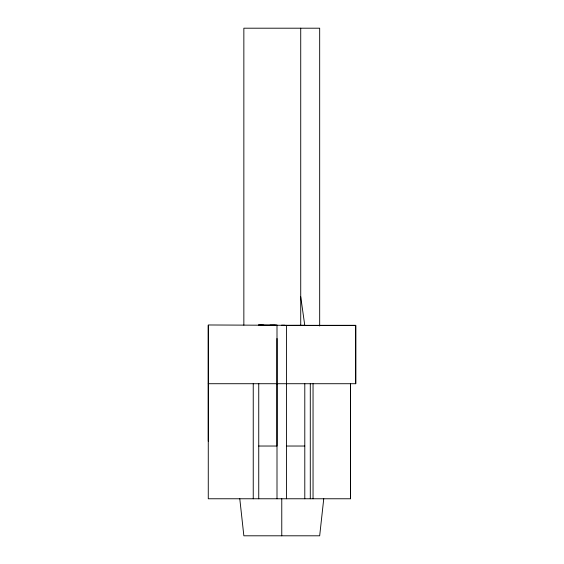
<?xml version="1.0" encoding="UTF-8"?>
<svg xmlns="http://www.w3.org/2000/svg" width="564" height="564" viewBox="0 0 564 564"><rect width="100%" height="100%" fill="white"/><g stroke="black" fill="none" stroke-linecap="round" stroke-linejoin="round"><path stroke-width="0.85" d="M208.271 441.245L208.271 325.456M258.742 498.766L258.742 383.541M277.002 338.499L277.002 446.032L258.742 446.032M286.533 498.766L286.533 325.308L208.271 324.977L208.271 498.766L350.498 498.766L350.498 383.52M208.271 383.717L355.729 383.717L355.729 325.456L304.074 325.456M323.75 498.766L319.675 535.8L243.852 535.8L239.785 498.766M270.001 325.139L277.002 324.977L277.002 498.766M281.887 325.379L304.764 325.308L300.725 296.763M286.533 325.35L355.729 325.308L355.729 383.717M286.533 446.032L304.793 446.032M260.371 325.146L258.742 324.97L275.303 325.146M281.408 325.216L284.898 325.252M258.742 324.97L263.776 325.146M350.498 383.717L350.498 498.766M319.675 326.02L319.675 28.2L243.852 28.2L243.852 325.139M313.048 383.717L313.048 498.766M310.292 383.717L310.292 498.766M304.793 383.717L304.793 498.766M300.725 28.2L300.725 325.668M281.767 498.766L281.767 535.8M253.243 383.717L253.243 498.766"/></g></svg>
